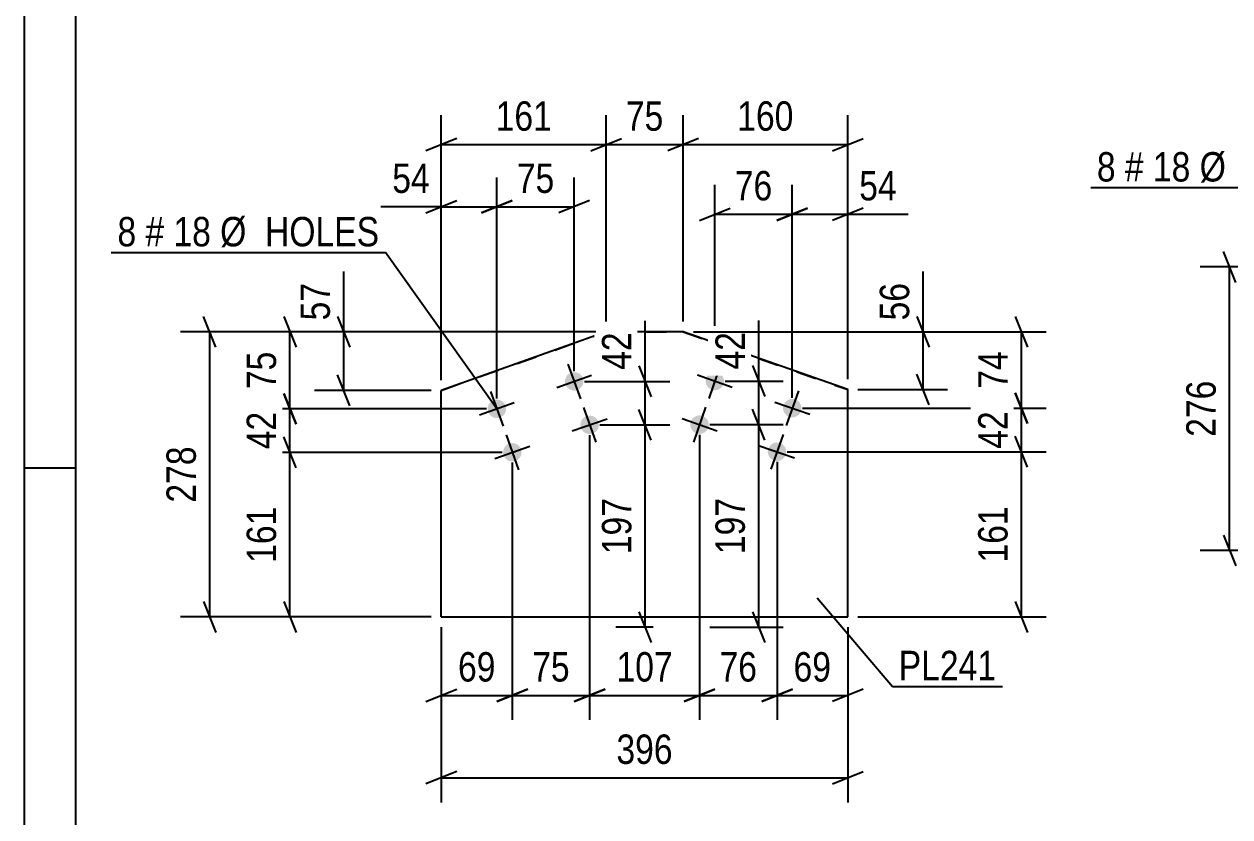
# Model space of a CAD drawing. Header units: millimetres. Extents: x 0 to 420, y 0 to 297.
# Drawn here: x 0 to 117.5, y 115 to 192.3 of the extents above; entities that cross this region are included whole.
import ezdxf

# ---------------------------------------------------------------- set-up
doc = ezdxf.new("R2010")
doc.units = ezdxf.units.MM
doc.linetypes.add('DXK_LINE_DOT2', pattern=[3.9198, 1.9599, -1.9599])
doc.styles.add('Arial Narrow', font='ARIALN.TTF', dxfattribs={"height": 0.2})

# ---------------------------------------------------------------- blocks, each defined once
blk = doc.blocks.new('Unknown-318893011-1115')
at = {"color": 5, "linetype": 'Continuous'}
for p, q in [((0, 297), (0, 0)), ((5, 292), (5, 5)), ((5, 149), (0, 149))]:
    blk.add_line(p, q, dxfattribs=at)
blk = doc.blocks.new('Part-318893011-1943 - 1927')
at = {"color": 2, "linetype": 'Continuous'}
for p, q in [((56.74, 162.27), (40.67, 156.57)), ((64.24, 162.27), (56.74, 162.27)), ((56.74, 162.27), (56.74, 162.27)), ((80.29, 156.65), (64.24, 162.27)), ((64.24, 162.27), (64.24, 162.27)), ((40.67, 134.48), (40.67, 156.57)), ((80.29, 134.48), (80.29, 156.65)), ((40.67, 134.48), (80.29, 134.48))]:
    blk.add_line(p, q, dxfattribs=at)
at = {"color": 7, "linetype": 'DXK_LINE_DOT2'}
for p, q in [((40.67, 156.57), (56.74, 162.27)), ((56.74, 162.27), (64.24, 162.27)), ((64.24, 162.27), (80.29, 156.65)), ((40.67, 134.48), (80.29, 134.48))]:
    blk.add_line(p, q, dxfattribs=at)
blk = doc.blocks.new('Bolt-318893011-1948 - 1927')
at = {"linetype": 'Continuous'}
for points in [[(67.35, 156.58), (67.17, 156.59), (66.99, 156.65), (66.82, 156.74), (66.68, 156.86), (66.56, 157.01), (66.48, 157.18), (66.44, 157.36), (66.44, 157.55), (66.47, 157.74), (66.54, 157.91), (66.65, 158.06), (66.79, 158.19), (66.95, 158.29), (67.13, 158.35), (67.31, 158.38), (67.5, 158.36), (67.68, 158.31), (67.85, 158.22), (67.99, 158.09), (68.1, 157.94), (68.18, 157.77), (68.23, 157.59), (68.23, 157.4), (68.2, 157.22), (68.12, 157.04), (68.02, 156.89), (67.88, 156.76), (67.72, 156.66), (67.54, 156.6)], [(74.9, 153.93), (74.72, 153.95), (74.54, 154), (74.37, 154.09), (74.23, 154.22), (74.12, 154.37), (74.03, 154.54), (73.99, 154.72), (73.99, 154.91), (74.02, 155.09), (74.1, 155.27), (74.2, 155.42), (74.34, 155.55), (74.5, 155.65), (74.68, 155.71), (74.86, 155.73), (75.05, 155.72), (75.23, 155.66), (75.4, 155.57), (75.54, 155.45), (75.65, 155.3), (75.73, 155.13), (75.78, 154.95), (75.78, 154.76), (75.75, 154.57), (75.67, 154.4), (75.57, 154.25), (75.43, 154.12), (75.27, 154.02), (75.09, 153.96)], [(65.87, 152.33), (65.68, 152.35), (65.5, 152.4), (65.33, 152.49), (65.19, 152.61), (65.08, 152.76), (65, 152.93), (64.95, 153.12), (64.95, 153.3), (64.98, 153.49), (65.06, 153.66), (65.16, 153.82), (65.3, 153.95), (65.46, 154.04), (65.64, 154.11), (65.83, 154.13), (66.01, 154.11), (66.19, 154.06), (66.36, 153.97), (66.5, 153.85), (66.62, 153.7), (66.7, 153.53), (66.74, 153.34), (66.74, 153.16), (66.71, 152.97), (66.64, 152.8), (66.53, 152.64), (66.39, 152.51), (66.23, 152.42), (66.05, 152.35)], [(73.42, 149.69), (73.23, 149.7), (73.05, 149.76), (72.88, 149.85), (72.74, 149.97), (72.63, 150.12), (72.55, 150.29), (72.5, 150.47), (72.5, 150.66), (72.54, 150.84), (72.61, 151.02), (72.72, 151.17), (72.85, 151.3), (73.01, 151.4), (73.19, 151.46), (73.38, 151.49), (73.56, 151.47), (73.75, 151.42), (73.91, 151.33), (74.05, 151.2), (74.17, 151.05), (74.25, 150.88), (74.29, 150.7), (74.29, 150.51), (74.26, 150.33), (74.19, 150.15), (74.08, 150), (73.94, 149.87), (73.78, 149.77), (73.6, 149.71)]]:
    blk.add_hatch(color=1, dxfattribs=at).paths.add_polyline_path(points)
at = {"color": 1, "linetype": 'Continuous'}
for p, q in [((67.93, 159.18), (66.74, 155.78)), ((65.63, 158.07), (69.03, 156.88)), ((75.48, 156.53), (74.29, 153.13)), ((73.19, 155.43), (76.58, 154.24)), ((66.44, 154.93), (65.25, 151.53)), ((64.15, 153.82), (67.55, 152.63)), ((73.99, 152.28), (72.8, 148.89)), ((71.7, 151.18), (75.1, 149.99))]:
    blk.add_line(p, q, dxfattribs=at)
blk = doc.blocks.new('Bolt-318893011-1953 - 1927')
at = {"linetype": 'Continuous'}
for points in [[(53.16, 158.22), (53.33, 158.3), (53.52, 158.34), (53.7, 158.34), (53.89, 158.31), (54.06, 158.24), (54.22, 158.13), (54.34, 157.99), (54.44, 157.83), (54.5, 157.65), (54.53, 157.46), (54.51, 157.28), (54.45, 157.1), (54.36, 156.93), (54.24, 156.79), (54.09, 156.68), (53.92, 156.6), (53.73, 156.55), (53.55, 156.55), (53.36, 156.59), (53.19, 156.66), (53.03, 156.77), (52.91, 156.91), (52.81, 157.07), (52.75, 157.25), (52.73, 157.43), (52.74, 157.62), (52.8, 157.8), (52.89, 157.97), (53.01, 158.11)], [(45.62, 155.55), (45.79, 155.62), (45.98, 155.67), (46.17, 155.67), (46.35, 155.63), (46.52, 155.56), (46.68, 155.45), (46.81, 155.31), (46.9, 155.15), (46.96, 154.98), (46.99, 154.79), (46.97, 154.6), (46.91, 154.42), (46.82, 154.26), (46.7, 154.11), (46.55, 154), (46.38, 153.92), (46.19, 153.88), (46.01, 153.88), (45.82, 153.91), (45.65, 153.99), (45.49, 154.1), (45.37, 154.23), (45.27, 154.39), (45.21, 154.57), (45.19, 154.76), (45.2, 154.95), (45.26, 155.13), (45.35, 155.29), (45.47, 155.43)], [(54.67, 153.98), (54.84, 154.06), (55.02, 154.1), (55.21, 154.1), (55.39, 154.07), (55.57, 153.99), (55.72, 153.89), (55.85, 153.75), (55.95, 153.59), (56.01, 153.41), (56.03, 153.22), (56.01, 153.03), (55.96, 152.85), (55.87, 152.69), (55.74, 152.55), (55.59, 152.44), (55.42, 152.36), (55.24, 152.31), (55.05, 152.31), (54.87, 152.35), (54.69, 152.42), (54.54, 152.53), (54.41, 152.67), (54.31, 152.83), (54.25, 153.01), (54.23, 153.19), (54.25, 153.38), (54.3, 153.56), (54.39, 153.72), (54.52, 153.87)], [(47.13, 151.3), (47.3, 151.38), (47.48, 151.43), (47.67, 151.43), (47.85, 151.39), (48.03, 151.32), (48.18, 151.21), (48.31, 151.07), (48.41, 150.91), (48.47, 150.73), (48.49, 150.55), (48.47, 150.36), (48.42, 150.18), (48.33, 150.02), (48.2, 149.87), (48.05, 149.76), (47.88, 149.68), (47.7, 149.64), (47.51, 149.64), (47.33, 149.67), (47.15, 149.75), (47, 149.85), (46.87, 149.99), (46.77, 150.15), (46.71, 150.33), (46.69, 150.52), (46.71, 150.71), (46.76, 150.89), (46.85, 151.05), (46.98, 151.19)]]:
    blk.add_hatch(color=1, dxfattribs=at).paths.add_polyline_path(points)
at = {"color": 1, "linetype": 'Continuous'}
for p, q in [((53.02, 159.14), (54.23, 155.75)), ((51.93, 156.85), (55.32, 158.05)), ((45.48, 156.47), (46.69, 153.08)), ((44.39, 154.17), (47.78, 155.38)), ((54.53, 154.9), (55.73, 151.51)), ((53.43, 152.61), (56.83, 153.81)), ((46.99, 152.23), (48.19, 148.84)), ((45.89, 149.93), (49.29, 151.13))]:
    blk.add_line(p, q, dxfattribs=at)
blk = doc.blocks.new('StraightDimension-318893011-2385 - 2228')
at = {"color": 7, "linetype": 'Continuous'}
for p, q in [((118.11, 167.1), (116.91, 170.1)), ((152.39, 168.6), (114.66, 168.6)), ((117.51, 140.97), (117.51, 168.6)), ((116.91, 142.47), (118.11, 139.47)), ((136.37, 140.97), (114.66, 140.97))]:
    blk.add_line(p, q, dxfattribs=at)
at = {"color": 0}
blk.add_wipeout([(116.76, 158.13), (112.56, 158.13), (112.56, 151.44), (116.76, 151.44)], dxfattribs=at)
at = {"color": 3, "style": 'Arial Narrow'}
blk.add_text('276', height=2.863, rotation=90.0002, dxfattribs=at).set_placement((116.16, 152.04))
blk = doc.blocks.new('StraightDimension-318893011-1955 - 1927')
at = {"color": 7, "linetype": 'Continuous'}
for p, q in [((74.88, 155.83), (74.88, 176.59)), ((80.29, 157.65), (80.29, 176.59)), ((73.38, 173.14), (76.38, 174.34)), ((81.79, 174.34), (78.79, 173.14)), ((74.88, 173.74), (80.29, 173.74)), ((80.29, 173.74), (86.19, 173.74)), ((80.29, 173.74), (86.19, 173.74))]:
    blk.add_line(p, q, dxfattribs=at)
at = {"color": 0}
blk.add_wipeout([(85.67, 174.49), (85.67, 178.69), (80.81, 178.69), (80.81, 174.49)], dxfattribs=at)
at = {"color": 3, "style": 'Arial Narrow'}
blk.add_text('54', height=2.863, dxfattribs=at).set_placement((81.41, 175.09))
blk = doc.blocks.new('StraightDimension-318893011-2105 - 1927')
at = {"color": 7, "linetype": 'Continuous'}
for p, q in [((25.31, 163.77), (26.51, 160.77)), ((55.74, 162.27), (23.06, 162.27)), ((25.91, 154.77), (25.91, 162.27)), ((26.51, 153.27), (25.31, 156.27)), ((45.09, 154.77), (23.06, 154.77))]:
    blk.add_line(p, q, dxfattribs=at)
at = {"color": 0}
blk.add_wipeout([(25.16, 160.95), (20.96, 160.95), (20.96, 156.09), (25.16, 156.09)], dxfattribs=at)
at = {"color": 3, "style": 'Arial Narrow'}
blk.add_text('75', height=2.863, rotation=90.0002, dxfattribs=at).set_placement((24.56, 156.69))
blk = doc.blocks.new('StraightDimension-318893011-1965 - 1927')
at = {"color": 7, "linetype": 'Continuous'}
for p, q in [((67.33, 158.48), (67.33, 176.59)), ((74.88, 155.83), (74.88, 176.59)), ((65.83, 173.14), (68.83, 174.34)), ((76.38, 174.34), (73.38, 173.14)), ((67.33, 173.74), (74.88, 173.74))]:
    blk.add_line(p, q, dxfattribs=at)
at = {"color": 0}
blk.add_wipeout([(73.54, 174.49), (73.54, 178.69), (68.68, 178.69), (68.68, 174.49)], dxfattribs=at)
at = {"color": 3, "style": 'Arial Narrow'}
blk.add_text('76', height=2.863, dxfattribs=at).set_placement((69.28, 175.09))
blk = doc.blocks.new('StraightDimension-318893011-1976 - 1927')
at = {"color": 7, "linetype": 'Continuous'}
for p, q in [((40.67, 157.57), (40.67, 177.32)), ((46.09, 155.77), (46.09, 177.32)), ((40.67, 174.47), (34.77, 174.47)), ((40.67, 174.47), (34.77, 174.47)), ((39.17, 173.87), (42.17, 175.07)), ((40.67, 174.47), (46.09, 174.47)), ((47.59, 175.07), (44.59, 173.87))]:
    blk.add_line(p, q, dxfattribs=at)
at = {"color": 0}
blk.add_wipeout([(40.15, 175.22), (40.15, 179.42), (35.29, 179.42), (35.29, 175.22)], dxfattribs=at)
at = {"color": 3, "style": 'Arial Narrow'}
blk.add_text('54', height=2.863, dxfattribs=at).set_placement((35.89, 175.82))
blk = doc.blocks.new('StraightDimension-318893011-2155 - 1927')
at = {"color": 7, "linetype": 'Continuous'}
for p, q in [((40.67, 133.48), (40.67, 116.41)), ((80.29, 133.48), (80.29, 116.41)), ((42.17, 119.41), (39.17, 118.21)), ((40.67, 118.81), (80.29, 118.81)), ((78.79, 118.21), (81.79, 119.41))]:
    blk.add_line(p, q, dxfattribs=at)
at = {"color": 0}
blk.add_wipeout([(63.82, 119.56), (63.82, 123.76), (57.14, 123.76), (57.14, 119.56)], dxfattribs=at)
at = {"color": 3, "style": 'Arial Narrow'}
blk.add_text('396', height=2.863, dxfattribs=at).set_placement((57.74, 120.16))
blk = doc.blocks.new('StraightDimension-318893011-2091 - 1927')
at = {"color": 7, "linetype": 'Continuous'}
for p, q in [((26.51, 149.03), (25.31, 152.03)), ((46.59, 150.53), (23.06, 150.53)), ((25.91, 134.48), (25.91, 150.53)), ((25.31, 135.98), (26.51, 132.98)), ((39.67, 134.48), (23.06, 134.48))]:
    blk.add_line(p, q, dxfattribs=at)
at = {"color": 0}
blk.add_wipeout([(25.16, 145.85), (20.96, 145.85), (20.96, 139.16), (25.16, 139.16)], dxfattribs=at)
at = {"color": 3, "style": 'Arial Narrow'}
blk.add_text('161', height=2.863, rotation=90.0002, dxfattribs=at).set_placement((24.56, 139.76))
blk = doc.blocks.new('StraightDimension-318893011-1986 - 1927')
at = {"color": 7, "linetype": 'Continuous'}
for p, q in [((46.09, 155.77), (46.09, 177.32)), ((53.63, 158.45), (53.63, 177.32)), ((44.59, 173.87), (47.59, 175.07)), ((46.09, 174.47), (53.63, 174.47)), ((55.13, 175.07), (52.13, 173.87))]:
    blk.add_line(p, q, dxfattribs=at)
at = {"color": 0}
blk.add_wipeout([(52.28, 175.22), (52.28, 179.42), (47.43, 179.42), (47.43, 175.22)], dxfattribs=at)
at = {"color": 3, "style": 'Arial Narrow'}
blk.add_text('75', height=2.863, dxfattribs=at).set_placement((48.03, 175.82))
blk = doc.blocks.new('StraightDimension-318893011-2120 - 1927')
at = {"color": 7, "linetype": 'Continuous'}
for p, q in [((96.62, 163.77), (97.82, 160.77)), ((65.24, 162.27), (99.62, 162.27)), ((97.22, 154.83), (97.22, 162.27)), ((97.82, 153.33), (96.62, 156.33)), ((75.88, 154.83), (99.62, 154.83))]:
    blk.add_line(p, q, dxfattribs=at)
at = {"color": 0}
blk.add_wipeout([(96.47, 160.98), (92.27, 160.98), (92.27, 156.12), (96.47, 156.12)], dxfattribs=at)
at = {"color": 3, "style": 'Arial Narrow'}
blk.add_text('74', height=2.863, rotation=90.0002, dxfattribs=at).set_placement((95.87, 156.72))
blk = doc.blocks.new('StraightDimension-318893011-1997 - 1927')
at = {"color": 7, "linetype": 'Continuous'}
for p, q in [((72.21, 151.73), (71.01, 154.73)), ((66.85, 153.23), (74.01, 153.23)), ((71.61, 133.48), (71.61, 153.23)), ((71.01, 134.98), (72.21, 131.98)), ((66.84, 133.48), (74.01, 133.48))]:
    blk.add_line(p, q, dxfattribs=at)
at = {"color": 0}
blk.add_wipeout([(70.86, 146.7), (66.66, 146.7), (66.66, 140.01), (70.86, 140.01)], dxfattribs=at)
at = {"color": 3, "style": 'Arial Narrow'}
blk.add_text('197', height=2.863, rotation=90.0002, dxfattribs=at).set_placement((70.26, 140.61))
blk = doc.blocks.new('StraightDimension-318893011-2067 - 1927')
at = {"color": 7, "linetype": 'Continuous'}
for p, q in [((55.13, 152.21), (55.13, 124.44)), ((47.59, 149.53), (47.59, 124.44)), ((46.09, 126.24), (49.09, 127.44)), ((56.63, 127.44), (53.63, 126.24)), ((47.59, 126.84), (55.13, 126.84))]:
    blk.add_line(p, q, dxfattribs=at)
at = {"color": 0}
blk.add_wipeout([(53.79, 127.59), (53.79, 131.79), (48.93, 131.79), (48.93, 127.59)], dxfattribs=at)
at = {"color": 3, "style": 'Arial Narrow'}
blk.add_text('75', height=2.863, dxfattribs=at).set_placement((49.53, 128.19))
blk = doc.blocks.new('StraightDimension-318893011-2010 - 1927')
at = {"color": 7, "linetype": 'Continuous'}
for p, q in [((71.61, 157.48), (71.61, 163.38)), ((71.61, 157.48), (71.61, 163.38)), ((71.01, 158.98), (72.21, 155.98)), ((68.33, 157.48), (74.01, 157.48)), ((71.61, 153.23), (71.61, 157.48)), ((72.21, 151.73), (71.01, 154.73)), ((66.85, 153.23), (74.01, 153.23))]:
    blk.add_line(p, q, dxfattribs=at)
at = {"color": 0}
blk.add_wipeout([(70.86, 162.86), (66.66, 162.86), (66.66, 158), (70.86, 158)], dxfattribs=at)
at = {"color": 3, "style": 'Arial Narrow'}
blk.add_text('42', height=2.863, rotation=90.0002, dxfattribs=at).set_placement((70.26, 158.6))
blk = doc.blocks.new('StraightDimension-318893011-2128 - 1927')
at = {"color": 7, "linetype": 'Continuous'}
for p, q in [((96.62, 156.33), (97.82, 153.33)), ((75.88, 154.83), (99.62, 154.83)), ((97.22, 150.59), (97.22, 154.83)), ((97.82, 149.09), (96.62, 152.09)), ((74.4, 150.59), (99.62, 150.59))]:
    blk.add_line(p, q, dxfattribs=at)
at = {"color": 0}
blk.add_wipeout([(96.47, 155.14), (92.27, 155.14), (92.27, 150.28), (96.47, 150.28)], dxfattribs=at)
at = {"color": 3, "style": 'Arial Narrow'}
blk.add_text('42', height=2.863, rotation=90.0002, dxfattribs=at).set_placement((95.87, 150.88))
blk = doc.blocks.new('StraightDimension-318893011-2021 - 1927')
at = {"color": 7, "linetype": 'Continuous'}
for p, q in [((60.54, 157.45), (60.54, 163.35)), ((60.54, 157.45), (60.54, 163.35)), ((59.94, 158.95), (61.14, 155.95)), ((54.63, 157.45), (62.94, 157.45)), ((60.54, 153.21), (60.54, 157.45)), ((61.14, 151.71), (59.94, 154.71)), ((56.13, 153.21), (62.94, 153.21))]:
    blk.add_line(p, q, dxfattribs=at)
at = {"color": 0}
blk.add_wipeout([(59.79, 162.83), (55.59, 162.83), (55.59, 157.97), (59.79, 157.97)], dxfattribs=at)
at = {"color": 3, "style": 'Arial Narrow'}
blk.add_text('42', height=2.863, rotation=90.0002, dxfattribs=at).set_placement((59.19, 158.57))
blk = doc.blocks.new('StraightDimension-318893011-2031 - 1927')
at = {"color": 7, "linetype": 'Continuous'}
for p, q in [((61.14, 151.71), (59.94, 154.71)), ((56.13, 153.21), (62.94, 153.21)), ((60.54, 133.48), (60.54, 153.21)), ((59.94, 134.98), (61.14, 131.98)), ((61.33, 133.48), (57.69, 133.48))]:
    blk.add_line(p, q, dxfattribs=at)
at = {"color": 0}
blk.add_wipeout([(59.79, 146.69), (55.59, 146.69), (55.59, 140), (59.79, 140)], dxfattribs=at)
at = {"color": 3, "style": 'Arial Narrow'}
blk.add_text('197', height=2.863, rotation=90.0002, dxfattribs=at).set_placement((59.19, 140.6))
blk = doc.blocks.new('StraightDimension-318893011-2045 - 1927')
at = {"color": 7, "linetype": 'Continuous'}
for p, q in [((73.4, 149.59), (73.4, 124.44)), ((80.29, 133.48), (80.29, 124.44)), ((71.9, 126.24), (74.9, 127.44)), ((81.79, 127.44), (78.79, 126.24)), ((73.4, 126.84), (80.29, 126.84))]:
    blk.add_line(p, q, dxfattribs=at)
at = {"color": 0}
blk.add_wipeout([(79.27, 127.59), (79.27, 131.79), (74.41, 131.79), (74.41, 127.59)], dxfattribs=at)
at = {"color": 3, "style": 'Arial Narrow'}
blk.add_text('69', height=2.863, dxfattribs=at).set_placement((75.01, 128.19))
blk = doc.blocks.new('StraightDimension-318893011-2051 - 1927')
at = {"color": 7, "linetype": 'Continuous'}
for p, q in [((65.85, 152.23), (65.85, 124.44)), ((73.4, 149.59), (73.4, 124.44)), ((64.35, 126.24), (67.35, 127.44)), ((74.9, 127.44), (71.9, 126.24)), ((65.85, 126.84), (73.4, 126.84))]:
    blk.add_line(p, q, dxfattribs=at)
at = {"color": 0}
blk.add_wipeout([(72.05, 127.59), (72.05, 131.79), (67.19, 131.79), (67.19, 127.59)], dxfattribs=at)
at = {"color": 3, "style": 'Arial Narrow'}
blk.add_text('76', height=2.863, dxfattribs=at).set_placement((67.79, 128.19))
blk = doc.blocks.new('StraightDimension-318893011-2059 - 1927')
at = {"color": 7, "linetype": 'Continuous'}
for p, q in [((55.13, 152.21), (55.13, 124.44)), ((65.85, 152.23), (65.85, 124.44)), ((53.63, 126.24), (56.63, 127.44)), ((67.35, 127.44), (64.35, 126.24)), ((55.13, 126.84), (65.85, 126.84))]:
    blk.add_line(p, q, dxfattribs=at)
at = {"color": 0}
blk.add_wipeout([(63.83, 127.59), (63.83, 131.79), (57.15, 131.79), (57.15, 127.59)], dxfattribs=at)
at = {"color": 3, "style": 'Arial Narrow'}
blk.add_text('107', height=2.863, dxfattribs=at).set_placement((57.75, 128.19))
blk = doc.blocks.new('StraightDimension-318893011-2075 - 1927')
at = {"color": 7, "linetype": 'Continuous'}
for p, q in [((47.59, 149.53), (47.59, 124.44)), ((40.67, 133.48), (40.67, 124.44)), ((39.17, 126.24), (42.17, 127.44)), ((49.09, 127.44), (46.09, 126.24)), ((40.67, 126.84), (47.59, 126.84))]:
    blk.add_line(p, q, dxfattribs=at)
at = {"color": 0}
blk.add_wipeout([(46.56, 127.59), (46.56, 131.79), (41.7, 131.79), (41.7, 127.59)], dxfattribs=at)
at = {"color": 3, "style": 'Arial Narrow'}
blk.add_text('69', height=2.863, dxfattribs=at).set_placement((42.3, 128.19))
blk = doc.blocks.new('StraightDimension-318893011-2146 - 1927')
at = {"color": 7, "linetype": 'Continuous'}
for p, q in [((31.16, 162.27), (31.16, 168.17)), ((31.16, 162.27), (31.16, 168.17)), ((30.56, 163.77), (31.76, 160.77)), ((55.74, 162.27), (28.31, 162.27)), ((31.16, 156.57), (31.16, 162.27)), ((31.76, 155.07), (30.56, 158.07)), ((39.67, 156.57), (28.31, 156.57))]:
    blk.add_line(p, q, dxfattribs=at)
at = {"color": 0}
blk.add_wipeout([(30.41, 167.65), (26.21, 167.65), (26.21, 162.79), (30.41, 162.79)], dxfattribs=at)
at = {"color": 3, "style": 'Arial Narrow'}
blk.add_text('57', height=2.863, rotation=90.0002, dxfattribs=at).set_placement((29.81, 163.39))
blk = doc.blocks.new('StraightDimension-318893011-2082 - 1927')
at = {"color": 7, "linetype": 'Continuous'}
for p, q in [((18.69, 160.77), (17.49, 163.77)), ((55.74, 162.27), (15.24, 162.27)), ((18.09, 134.48), (18.09, 162.27)), ((17.49, 135.98), (18.69, 132.98)), ((39.67, 134.48), (15.24, 134.48))]:
    blk.add_line(p, q, dxfattribs=at)
at = {"color": 0}
blk.add_wipeout([(17.34, 151.72), (13.14, 151.72), (13.14, 145.03), (17.34, 145.03)], dxfattribs=at)
at = {"color": 3, "style": 'Arial Narrow'}
blk.add_text('278', height=2.863, rotation=90.0002, dxfattribs=at).set_placement((16.74, 145.63))
blk = doc.blocks.new('StraightDimension-318893011-2097 - 1927')
at = {"color": 7, "linetype": 'Continuous'}
for p, q in [((25.31, 156.27), (26.51, 153.27)), ((45.09, 154.77), (23.06, 154.77)), ((25.91, 150.53), (25.91, 154.77)), ((26.51, 149.03), (25.31, 152.03)), ((46.59, 150.53), (23.06, 150.53))]:
    blk.add_line(p, q, dxfattribs=at)
at = {"color": 0}
blk.add_wipeout([(25.16, 155.08), (20.96, 155.08), (20.96, 150.23), (25.16, 150.23)], dxfattribs=at)
at = {"color": 3, "style": 'Arial Narrow'}
blk.add_text('42', height=2.863, rotation=90.0002, dxfattribs=at).set_placement((24.56, 150.83))
blk = doc.blocks.new('StraightDimension-318893011-2114 - 1927')
at = {"color": 7, "linetype": 'Continuous'}
for p, q in [((97.82, 149.09), (96.62, 152.09)), ((74.4, 150.59), (99.62, 150.59)), ((97.22, 134.48), (97.22, 150.59)), ((96.62, 135.98), (97.82, 132.98)), ((81.29, 134.48), (99.62, 134.48))]:
    blk.add_line(p, q, dxfattribs=at)
at = {"color": 0}
blk.add_wipeout([(96.47, 145.88), (92.27, 145.88), (92.27, 139.19), (96.47, 139.19)], dxfattribs=at)
at = {"color": 3, "style": 'Arial Narrow'}
blk.add_text('161', height=2.863, rotation=90.0002, dxfattribs=at).set_placement((95.87, 139.79))
blk = doc.blocks.new('StraightDimension-318893011-2137 - 1927')
at = {"color": 7, "linetype": 'Continuous'}
for p, q in [((87.63, 162.27), (87.63, 168.17)), ((87.63, 162.27), (87.63, 168.17)), ((87.03, 163.77), (88.23, 160.77)), ((65.24, 162.27), (90.03, 162.27)), ((87.63, 156.65), (87.63, 162.27)), ((88.23, 155.15), (87.03, 158.15)), ((81.29, 156.65), (90.03, 156.65))]:
    blk.add_line(p, q, dxfattribs=at)
at = {"color": 0}
blk.add_wipeout([(86.88, 167.65), (82.68, 167.65), (82.68, 162.79), (86.88, 162.79)], dxfattribs=at)
at = {"color": 3, "style": 'Arial Narrow'}
blk.add_text('56', height=2.863, rotation=90.0002, dxfattribs=at).set_placement((86.28, 163.39))
blk = doc.blocks.new('StraightDimension-318893011-2160 - 1927')
at = {"color": 7, "linetype": 'Continuous'}
for p, q in [((64.24, 163.27), (64.24, 183.38)), ((80.29, 157.65), (80.29, 183.38)), ((65.74, 181.13), (62.74, 179.93)), ((78.79, 179.93), (81.79, 181.13)), ((64.24, 180.53), (80.29, 180.53))]:
    blk.add_line(p, q, dxfattribs=at)
at = {"color": 0}
blk.add_wipeout([(75.61, 181.28), (75.61, 185.48), (68.92, 185.48), (68.92, 181.28)], dxfattribs=at)
at = {"color": 3, "style": 'Arial Narrow'}
blk.add_text('160', height=2.863, dxfattribs=at).set_placement((69.52, 181.88))
blk = doc.blocks.new('StraightDimension-318893011-2170 - 1927')
at = {"color": 7, "linetype": 'Continuous'}
for p, q in [((56.74, 163.27), (56.74, 183.38)), ((64.24, 163.27), (64.24, 183.38)), ((55.24, 179.93), (58.24, 181.13)), ((65.74, 181.13), (62.74, 179.93)), ((56.74, 180.53), (64.24, 180.53))]:
    blk.add_line(p, q, dxfattribs=at)
at = {"color": 0}
blk.add_wipeout([(62.92, 181.28), (62.92, 185.48), (58.06, 185.48), (58.06, 181.28)], dxfattribs=at)
at = {"color": 3, "style": 'Arial Narrow'}
blk.add_text('75', height=2.863, dxfattribs=at).set_placement((58.66, 181.88))
blk = doc.blocks.new('StraightDimension-318893011-2180 - 1927')
at = {"color": 7, "linetype": 'Continuous'}
for p, q in [((40.67, 157.57), (40.67, 183.38)), ((56.74, 163.27), (56.74, 183.38)), ((42.17, 181.13), (39.17, 179.93)), ((55.24, 179.93), (58.24, 181.13)), ((40.67, 180.53), (56.74, 180.53))]:
    blk.add_line(p, q, dxfattribs=at)
at = {"color": 0}
blk.add_wipeout([(52.05, 181.28), (52.05, 185.48), (45.37, 185.48), (45.37, 181.28)], dxfattribs=at)
at = {"color": 3, "style": 'Arial Narrow'}
blk.add_text('161', height=2.863, dxfattribs=at).set_placement((45.97, 181.88))
blk = doc.blocks.new('MarkSet-318893011-2491 - 2228')
at = {"color": 7, "linetype": 'Continuous'}
for p in [(103.98, 176.33), (142.46, 161.4)]:
    blk.add_line(p, (130.72, 176.33), dxfattribs=at)
at = {"color": 0}
for points in [[(106.41, 176.93), (106.41, 179.93), (104.58, 179.93), (104.58, 176.93)], [(109.14, 176.93), (109.14, 179.93), (107.31, 179.93), (107.31, 176.93)], [(113.7, 176.93), (113.7, 179.93), (110.04, 179.93), (110.04, 176.93)], [(130.12, 176.93), (130.12, 179.93), (114.6, 179.93), (114.6, 176.93)]]:
    blk.add_wipeout(points, dxfattribs=at)
for points in [[(106.41, 176.93), (106.41, 179.93), (104.58, 179.93), (104.58, 176.93)], [(109.14, 176.93), (109.14, 179.93), (107.31, 179.93), (107.31, 176.93)], [(113.7, 176.93), (113.7, 179.93), (110.04, 179.93), (110.04, 176.93)], [(130.12, 176.93), (130.12, 179.93), (114.6, 179.93), (114.6, 176.93)]]:
    blk.add_wipeout(points, dxfattribs=at)
at = {"color": 3, "style": 'Arial Narrow'}
for s, height, p in [('Ø  HOLES', 2.863, (114.6, 176.93)), ('8', 2.86, (104.58, 176.93)), ('#', 2.86, (107.31, 176.93)), ('18', 2.863, (110.04, 176.93))]:
    blk.add_text(s, height=height, dxfattribs=at).set_placement(p)
blk = doc.blocks.new('MarkSet-318893011-2218 - 1927')
at = {"color": 7, "linetype": 'Continuous'}
for p in [(8.5, 170.01), (46.09, 154.77)]:
    blk.add_line(p, (35.24, 170.01), dxfattribs=at)
at = {"color": 0}
for points in [[(10.93, 170.61), (10.93, 173.61), (9.1, 173.61), (9.1, 170.61)], [(13.66, 170.61), (13.66, 173.61), (11.83, 173.61), (11.83, 170.61)], [(18.21, 170.61), (18.21, 173.61), (14.56, 173.61), (14.56, 170.61)], [(34.64, 170.61), (34.64, 173.61), (19.11, 173.61), (19.11, 170.61)]]:
    blk.add_wipeout(points, dxfattribs=at)
for points in [[(10.93, 170.61), (10.93, 173.61), (9.1, 173.61), (9.1, 170.61)], [(13.66, 170.61), (13.66, 173.61), (11.83, 173.61), (11.83, 170.61)], [(18.21, 170.61), (18.21, 173.61), (14.56, 173.61), (14.56, 170.61)], [(34.64, 170.61), (34.64, 173.61), (19.11, 173.61), (19.11, 170.61)]]:
    blk.add_wipeout(points, dxfattribs=at)
at = {"color": 3, "style": 'Arial Narrow'}
for s, height, p in [('8', 2.86, (9.1, 170.61)), ('#', 2.86, (11.83, 170.61)), ('18', 2.863, (14.56, 170.61)), ('Ø  HOLES', 2.863, (19.11, 170.61))]:
    blk.add_text(s, height=height, dxfattribs=at).set_placement(p)
blk = doc.blocks.new('Mark-318893011-1939 - 1927')
at = {"color": 30, "linetype": 'Continuous'}
for p, q in [((77.32, 136.34), (84.66, 127.72)), ((84.66, 127.72), (95.37, 127.72))]:
    blk.add_line(p, q, dxfattribs=at)
at = {"color": 0}
blk.add_wipeout([(94.77, 128.32), (94.77, 131.32), (85.26, 131.32), (85.26, 128.32)], dxfattribs=at)
blk.add_wipeout([(94.77, 128.32), (94.77, 131.32), (85.26, 131.32), (85.26, 128.32)], dxfattribs=at)
at = {"color": 3, "style": 'Arial Narrow'}
blk.add_text('PL241', height=2.863, dxfattribs=at).set_placement((85.26, 128.32))

msp = doc.modelspace()

# ---------------------------------------------------------------- block references
for name in ['Unknown-318893011-1115', 'Part-318893011-1943 - 1927', 'Bolt-318893011-1953 - 1927', 'Bolt-318893011-1948 - 1927']:
    msp.add_blockref(name, (0, 0))

# ---------------------------------------------------------------- next in the draw order: block references
for name in ['StraightDimension-318893011-1955 - 1927', 'StraightDimension-318893011-2385 - 2228', 'StraightDimension-318893011-2105 - 1927', 'StraightDimension-318893011-2155 - 1927']:
    msp.add_blockref(name, (0, 0))

# ---------------------------------------------------------------- next in the draw order: block references
for name in ['MarkSet-318893011-2491 - 2228', 'StraightDimension-318893011-1976 - 1927', 'StraightDimension-318893011-1965 - 1927', 'StraightDimension-318893011-2091 - 1927']:
    msp.add_blockref(name, (0, 0))

# ---------------------------------------------------------------- next in the draw order: block references
for name in ['StraightDimension-318893011-1986 - 1927', 'StraightDimension-318893011-2120 - 1927', 'StraightDimension-318893011-2067 - 1927']:
    msp.add_blockref(name, (0, 0))

# ---------------------------------------------------------------- next in the draw order: block references
for name in ['StraightDimension-318893011-2021 - 1927', 'StraightDimension-318893011-1997 - 1927', 'StraightDimension-318893011-2075 - 1927']:
    msp.add_blockref(name, (0, 0))

# ---------------------------------------------------------------- next in the draw order: block references
for name in ['StraightDimension-318893011-2010 - 1927', 'StraightDimension-318893011-2031 - 1927']:
    msp.add_blockref(name, (0, 0))

# ---------------------------------------------------------------- next in the draw order: block references
for name in ['StraightDimension-318893011-2146 - 1927', 'StraightDimension-318893011-2128 - 1927']:
    msp.add_blockref(name, (0, 0))

# ---------------------------------------------------------------- next in the draw order: block references
for name in ['StraightDimension-318893011-2137 - 1927', 'StraightDimension-318893011-2045 - 1927']:
    msp.add_blockref(name, (0, 0))

# ---------------------------------------------------------------- next in the draw order: block references
for name in ['StraightDimension-318893011-2160 - 1927', 'StraightDimension-318893011-2051 - 1927']:
    msp.add_blockref(name, (0, 0))

# ---------------------------------------------------------------- next in the draw order: block references
for name in ['StraightDimension-318893011-2059 - 1927', 'StraightDimension-318893011-2114 - 1927']:
    msp.add_blockref(name, (0, 0))

# ---------------------------------------------------------------- next in the draw order: block references
for name in ['StraightDimension-318893011-2082 - 1927', 'Mark-318893011-1939 - 1927']:
    msp.add_blockref(name, (0, 0))

# ---------------------------------------------------------------- next in the draw order: block references
for name in ['StraightDimension-318893011-2170 - 1927', 'StraightDimension-318893011-2097 - 1927']:
    msp.add_blockref(name, (0, 0))

# ---------------------------------------------------------------- next in the draw order: block references
msp.add_blockref('StraightDimension-318893011-2180 - 1927', (0, 0))

# ---------------------------------------------------------------- next in the draw order: block references
msp.add_blockref('MarkSet-318893011-2218 - 1927', (0, 0))

doc.saveas('drawing.dxf')
